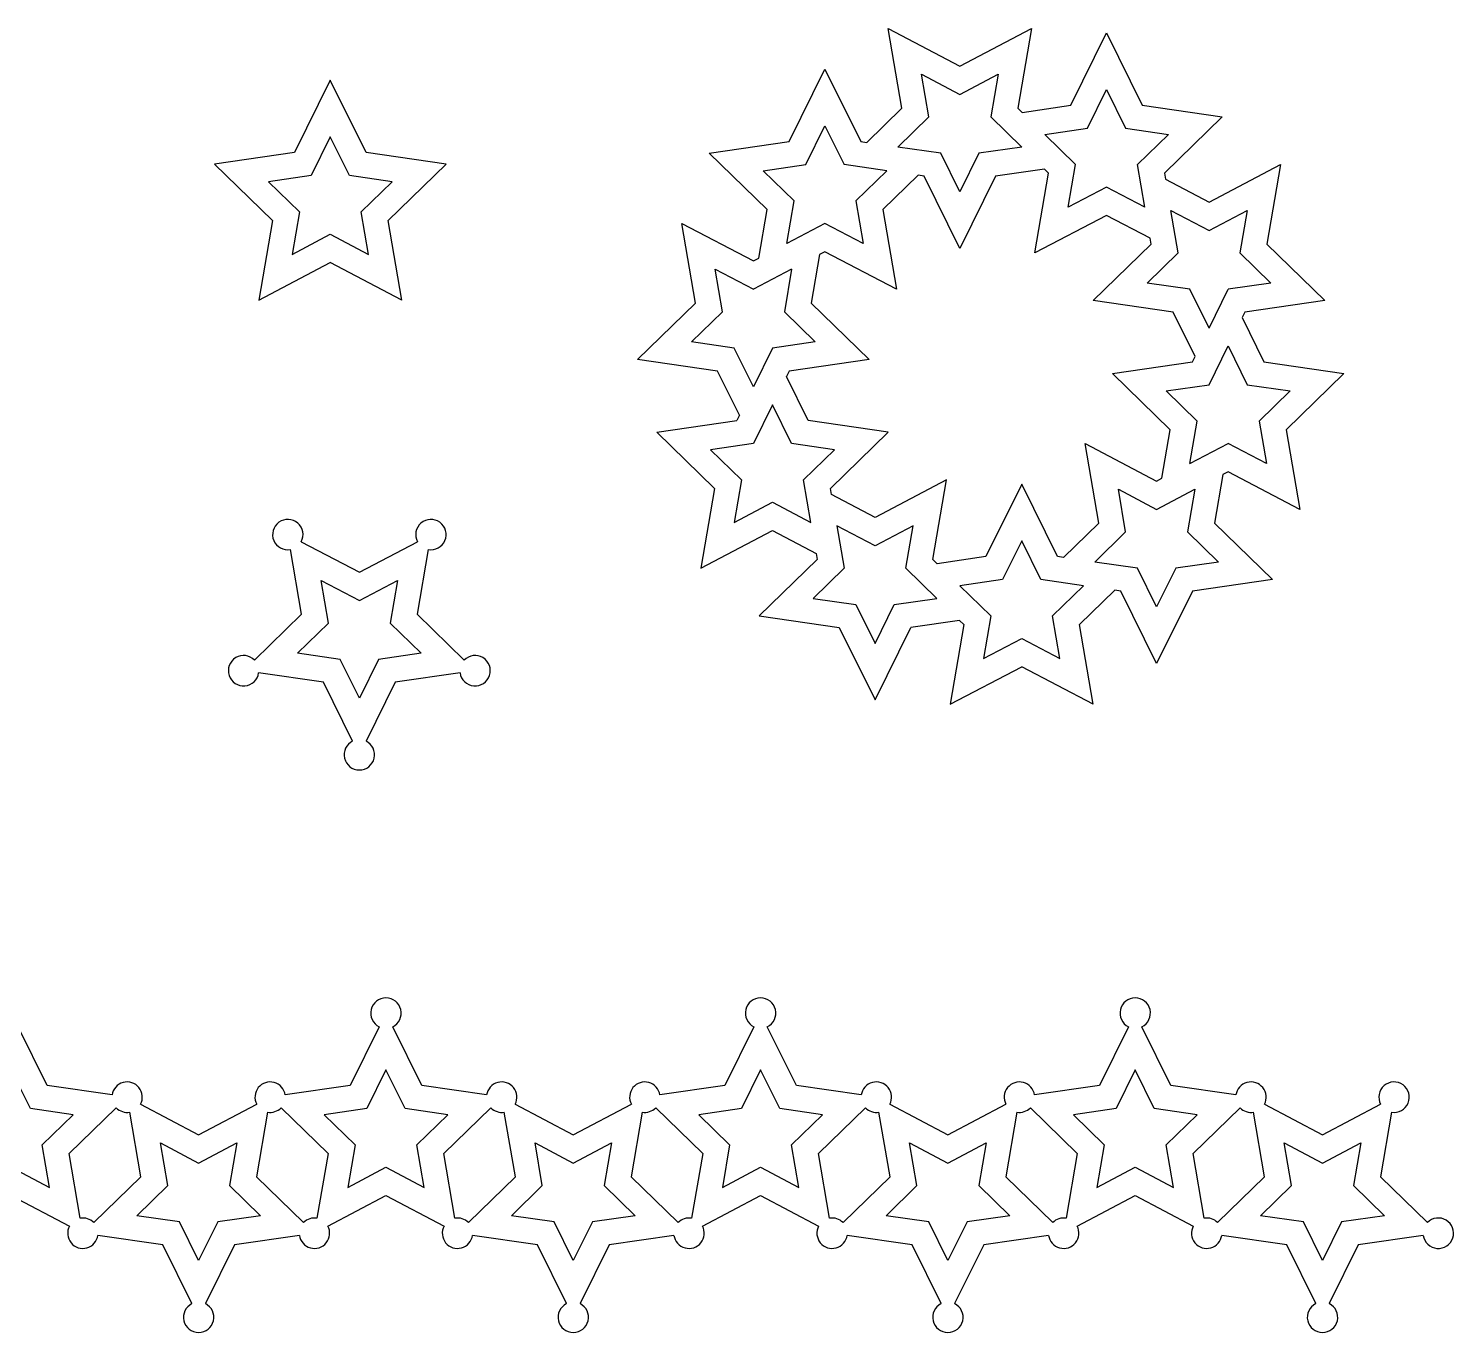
# Model space of a CAD drawing. Extents: x 8 to 222, y 260 to 353.
# Drawn here: x 128.8 to 222.4, y 260 to 345.7 of the extents above; entities that cross this region are included whole.
import ezdxf

# ---------------------------------------------------------------- set-up
doc = ezdxf.new("R2010")
doc.units = 0
doc.layers.get('0').update_dxf_attribs({"linetype": 'CONTINUOUS'})

msp = doc.modelspace()

# ---------------------------------------------------------------- linework, layer by layer
for p, q in [((185.29176, 345.742541), (189.994042, 343.270405)), ((186.189816, 340.506473), (185.29176, 345.742541)), ((189.994042, 343.270405), (194.696324, 345.742541)), ((194.696324, 345.742541), (193.798268, 340.506473)), ((197.284583, 340.694973), (199.635724, 345.458905)), ((199.635724, 345.458905), (201.986865, 340.694973)), ((178.777843, 338.304768), (181.128984, 343.0687)), ((181.128984, 343.0687), (183.480125, 338.304768)), ((148.618985, 342.349397), (146.267844, 337.585465)), ((150.970126, 337.585465), (148.618985, 342.349397)), ((187.960812, 339.931041), (187.480831, 342.729542)), ((187.480831, 342.729542), (189.994042, 341.408269)), ((189.994042, 341.408269), (192.507252, 342.729542)), ((192.507252, 342.729542), (192.027272, 339.931041)), ((198.379119, 339.188474), (199.635724, 341.734634)), ((199.635724, 341.734634), (200.892329, 339.188474)), ((183.872593, 338.247739), (186.189816, 340.506473)), ((194.08226, 340.229649), (193.798268, 340.506473)), ((194.08226, 340.229649), (197.284583, 340.694973)), ((201.986865, 340.694973), (207.244176, 339.931041)), ((179.872379, 336.798269), (181.128984, 339.344429)), ((181.128984, 339.344429), (182.38559, 336.798269)), ((185.927582, 337.949132), (187.960812, 339.931041)), ((194.060502, 337.949132), (192.027272, 339.931041)), ((195.569264, 338.780178), (198.379119, 339.188474)), ((200.892329, 339.188474), (203.702184, 338.780178)), ((207.244176, 339.931041), (203.43995, 336.222837)), ((148.618985, 338.625126), (147.36238, 336.078966)), ((149.87559, 336.078966), (148.618985, 338.625126)), ((173.520532, 337.540836), (178.777843, 338.304768)), ((183.480125, 338.304768), (183.872593, 338.247739)), ((197.602494, 336.798269), (195.569264, 338.780178)), ((203.702184, 338.780178), (201.668954, 336.798269)), ((146.267844, 337.585465), (141.010533, 336.821533)), ((156.227437, 336.821533), (150.970126, 337.585465)), ((177.324758, 333.832632), (173.520532, 337.540836)), ((188.737437, 337.540836), (185.927582, 337.949132)), ((189.994042, 334.994676), (188.737437, 337.540836)), ((191.250647, 337.540836), (189.994042, 334.994676)), ((194.060502, 337.949132), (191.250647, 337.540836)), ((141.010533, 336.821533), (144.814759, 333.113329)), ((152.423211, 333.113329), (156.227437, 336.821533)), ((177.062524, 336.389973), (179.872379, 336.798269)), ((179.095754, 334.408064), (177.062524, 336.389973)), ((185.195444, 336.389973), (182.38559, 336.798269)), ((185.195444, 336.389973), (183.162214, 334.408064)), ((195.547505, 336.499662), (192.345183, 336.034337)), ((194.933442, 330.986769), (195.831498, 336.222837)), ((195.831498, 336.222837), (195.547505, 336.499662)), ((197.122513, 333.999768), (197.602494, 336.798269)), ((202.148934, 333.999768), (201.668954, 336.798269)), ((203.43995, 336.222837), (203.506991, 335.831955)), ((206.371236, 334.326133), (211.073518, 336.798269)), ((211.073518, 336.798269), (210.175462, 331.562201)), ((147.36238, 336.078966), (144.552525, 335.67067)), ((144.552525, 335.67067), (146.585755, 333.688761)), ((152.685445, 335.67067), (149.87559, 336.078966)), ((150.652215, 333.688761), (152.685445, 335.67067)), ((187.250433, 336.091366), (184.93321, 333.832632)), ((187.642901, 336.034337), (187.250433, 336.091366)), ((189.994042, 331.270405), (187.642901, 336.034337)), ((192.345183, 336.034337), (189.994042, 331.270405)), ((199.635724, 335.321041), (197.122513, 333.999768)), ((202.148934, 333.999768), (199.635724, 335.321041)), ((203.506991, 335.831955), (206.371236, 334.326133)), ((178.615774, 331.609563), (179.095754, 334.408064)), ((183.162214, 334.408064), (183.642195, 331.609563)), ((146.585755, 333.688761), (146.105774, 330.89026)), ((151.132195, 330.89026), (150.652215, 333.688761)), ((176.777736, 330.643249), (177.324758, 333.832632)), ((184.93321, 333.832632), (185.831266, 328.596564)), ((199.635724, 333.458905), (194.933442, 330.986769)), ((202.499968, 331.953083), (199.635724, 333.458905)), ((204.338006, 330.986769), (203.858025, 333.78527)), ((203.858025, 333.78527), (206.371236, 332.463997)), ((206.371236, 332.463997), (208.884446, 333.78527)), ((208.884446, 333.78527), (208.404466, 330.986769)), ((144.814759, 333.113329), (143.916703, 327.877261)), ((153.321267, 327.877261), (152.423211, 333.113329)), ((172.622476, 327.694768), (171.72442, 332.930836)), ((171.72442, 332.930836), (176.426702, 330.4587)), ((181.128984, 332.930836), (178.615774, 331.609563)), ((183.642195, 331.609563), (181.128984, 332.930836)), ((146.105774, 330.89026), (148.618985, 332.211533)), ((148.618985, 332.211533), (151.132195, 330.89026)), ((198.762784, 327.853997), (202.56701, 331.562201)), ((202.56701, 331.562201), (202.499968, 331.953083)), ((210.175462, 331.562201), (213.979688, 327.853997)), ((176.426702, 330.4587), (176.777736, 330.643249)), ((180.77795, 330.884151), (180.230928, 327.694768)), ((181.128984, 331.0687), (180.77795, 330.884151)), ((185.831266, 328.596564), (181.128984, 331.0687)), ((202.304776, 329.00486), (204.338006, 330.986769)), ((208.404466, 330.986769), (210.437696, 329.00486)), ((143.916703, 327.877261), (148.618985, 330.349397)), ((153.321267, 327.877261), (148.618985, 330.349397)), ((173.913492, 329.917837), (176.426702, 328.596564)), ((174.393472, 327.119336), (173.913492, 329.917837)), ((178.939913, 329.917837), (176.426702, 328.596564)), ((178.939913, 329.917837), (178.459932, 327.119336)), ((205.114631, 328.596564), (202.304776, 329.00486)), ((210.437696, 329.00486), (207.627841, 328.596564)), ((204.020095, 327.090065), (198.762784, 327.853997)), ((206.371236, 326.050404), (205.114631, 328.596564)), ((206.371236, 326.050404), (207.627841, 328.596564)), ((213.979688, 327.853997), (208.722377, 327.090065)), ((168.81825, 323.986564), (172.622476, 327.694768)), ((172.360242, 325.137427), (174.393472, 327.119336)), ((178.459932, 327.119336), (180.493162, 325.137427)), ((180.230928, 327.694768), (184.035155, 323.986564)), ((205.452217, 324.188268), (204.020095, 327.090065)), ((208.722377, 327.090065), (208.54686, 326.734429)), ((208.54686, 326.734429), (209.978982, 323.832632)), ((175.170097, 324.729131), (172.360242, 325.137427)), ((180.493162, 325.137427), (177.683308, 324.729131)), ((176.426702, 322.182971), (175.170097, 324.729131)), ((177.683308, 324.729131), (176.426702, 322.182971)), ((205.2767, 323.832632), (205.452217, 324.188268)), ((206.371236, 322.326133), (207.627841, 324.872293)), ((207.627841, 324.872293), (208.884446, 322.326133)), ((174.075561, 323.222632), (168.81825, 323.986564)), ((175.507684, 320.320835), (174.075561, 323.222632)), ((178.777843, 323.222632), (178.602326, 322.866995)), ((184.035155, 323.986564), (178.777843, 323.222632)), ((200.019389, 323.0687), (205.2767, 323.832632)), ((209.978982, 323.832632), (215.236293, 323.0687)), ((180.034449, 319.965199), (178.602326, 322.866995)), ((203.823615, 319.360496), (200.019389, 323.0687)), ((203.561381, 321.917837), (206.371236, 322.326133)), ((208.884446, 322.326133), (211.694301, 321.917837)), ((215.236293, 323.0687), (211.432067, 319.360496)), ((205.594611, 319.935928), (203.561381, 321.917837)), ((211.694301, 321.917837), (209.661071, 319.935928)), ((175.507684, 320.320835), (175.332167, 319.965199)), ((177.683308, 321.00486), (176.426702, 318.4587)), ((178.939913, 318.4587), (177.683308, 321.00486)), ((170.074856, 319.201267), (175.332167, 319.965199)), ((185.29176, 319.201267), (180.034449, 319.965199)), ((205.114631, 317.137427), (205.594611, 319.935928)), ((209.661071, 319.935928), (210.141052, 317.137427)), ((170.074856, 319.201267), (173.879082, 315.493063)), ((176.426702, 318.4587), (173.616848, 318.050404)), ((181.749768, 318.050404), (178.939913, 318.4587)), ((181.487534, 315.493063), (185.29176, 319.201267)), ((199.121333, 313.222632), (198.223277, 318.4587)), ((198.223277, 318.4587), (202.925559, 315.986564)), ((203.276593, 316.171113), (203.823615, 319.360496)), ((205.114631, 317.137427), (207.627841, 318.4587)), ((210.141052, 317.137427), (207.627841, 318.4587)), ((211.432067, 319.360496), (212.330123, 314.124428)), ((173.616848, 318.050404), (175.650078, 316.068495)), ((179.716538, 316.068495), (181.749768, 318.050404)), ((207.627841, 316.596564), (207.276807, 316.412015)), ((212.330123, 314.124428), (207.627841, 316.596564)), ((175.650078, 316.068495), (175.170097, 313.269994)), ((180.196518, 313.269994), (179.716538, 316.068495)), ((189.121102, 316.068495), (184.41882, 313.596359)), ((188.223046, 310.832427), (189.121102, 316.068495)), ((194.060502, 315.784859), (191.709361, 311.020927)), ((196.411643, 311.020927), (194.060502, 315.784859)), ((202.925559, 315.986564), (203.276593, 316.171113)), ((207.276807, 316.412015), (206.729785, 313.222632)), ((173.879082, 315.493063), (172.981026, 310.256995)), ((181.554575, 315.102181), (181.487534, 315.493063)), ((184.41882, 313.596359), (181.554575, 315.102181)), ((200.412349, 315.445701), (202.925559, 314.124428)), ((200.892329, 312.6472), (200.412349, 315.445701)), ((202.925559, 314.124428), (205.43877, 315.445701)), ((205.43877, 315.445701), (204.958789, 312.6472)), ((175.170097, 313.269994), (177.683308, 314.591266)), ((177.683308, 314.591266), (180.196518, 313.269994)), ((181.905609, 313.055496), (182.38559, 310.256995)), ((184.41882, 311.734223), (181.905609, 313.055496)), ((186.93203, 313.055496), (184.41882, 311.734223)), ((186.45205, 310.256995), (186.93203, 313.055496)), ((196.804111, 310.963898), (199.121333, 313.222632)), ((206.729785, 313.222632), (210.534011, 309.514428)), ((146.710398, 312.00252), (150.527549, 309.995725)), ((150.527549, 309.995725), (154.344699, 312.00252)), ((172.981026, 310.256995), (177.683308, 312.729131)), ((177.683308, 312.729131), (180.547552, 311.223309)), ((194.060502, 312.060588), (192.803897, 309.514428)), ((195.317107, 309.514428), (194.060502, 312.060588)), ((198.859099, 310.665291), (200.892329, 312.6472)), ((204.958789, 312.6472), (206.992019, 310.665291)), ((146.723322, 307.231793), (145.994312, 311.482252)), ((155.060785, 311.482252), (154.331775, 307.231793)), ((180.547552, 311.223309), (180.614594, 310.832427)), ((191.709361, 311.020927), (188.507038, 310.555602)), ((196.804111, 310.963898), (196.411643, 311.020927)), ((180.614594, 310.832427), (176.810368, 307.124223)), ((182.38559, 310.256995), (180.35236, 308.275086)), ((188.48528, 308.275086), (186.45205, 310.256995)), ((188.507038, 310.555602), (188.223046, 310.832427)), ((201.668954, 310.256995), (198.859099, 310.665291)), ((202.925559, 307.710835), (201.668954, 310.256995)), ((204.182164, 310.256995), (202.925559, 307.710835)), ((206.992019, 310.665291), (204.182164, 310.256995)), ((148.014338, 309.454862), (150.527549, 308.133589)), ((148.494319, 306.656361), (148.014338, 309.454862)), ((150.527549, 308.133589), (153.040759, 309.454862)), ((153.040759, 309.454862), (152.560779, 306.656361)), ((192.803897, 309.514428), (189.994042, 309.106132)), ((189.994042, 309.106132), (192.027272, 307.124223)), ((198.126962, 309.106132), (195.317107, 309.514428)), ((196.093732, 307.124223), (198.126962, 309.106132)), ((210.534011, 309.514428), (205.2767, 308.750496)), ((180.35236, 308.275086), (183.162214, 307.86679)), ((185.675425, 307.86679), (188.48528, 308.275086)), ((197.864728, 306.548791), (200.18195, 308.807525)), ((200.574418, 308.750496), (200.18195, 308.807525)), ((202.925559, 303.986564), (200.574418, 308.750496)), ((205.2767, 308.750496), (202.925559, 303.986564)), ((143.635183, 304.221601), (146.723322, 307.231793)), ((154.331775, 307.231793), (157.419914, 304.221601)), ((183.162214, 307.86679), (184.41882, 305.32063)), ((184.41882, 305.32063), (185.675425, 307.86679)), ((146.461089, 304.674452), (148.494319, 306.656361)), ((152.560779, 306.656361), (154.594008, 304.674452)), ((176.810368, 307.124223), (182.067679, 306.360291)), ((182.067679, 306.360291), (184.41882, 301.596359)), ((184.41882, 301.596359), (186.769961, 306.360291)), ((189.972283, 306.825615), (186.769961, 306.360291)), ((190.256276, 306.548791), (189.35822, 301.312723)), ((189.972283, 306.825615), (190.256276, 306.548791)), ((192.027272, 307.124223), (191.547291, 304.325722)), ((196.573712, 304.325722), (196.093732, 307.124223)), ((198.762784, 301.312723), (197.864728, 306.548791)), ((191.547291, 304.325722), (194.060502, 305.646995)), ((194.060502, 305.646995), (196.573712, 304.325722)), ((149.270943, 304.266156), (146.461089, 304.674452)), ((154.594008, 304.674452), (151.784154, 304.266156)), ((150.527549, 301.719996), (149.270943, 304.266156)), ((151.784154, 304.266156), (150.527549, 301.719996)), ((189.35822, 301.312723), (194.060502, 303.784859)), ((198.762784, 301.312723), (194.060502, 303.784859)), ((148.176408, 302.759657), (143.908703, 303.379791)), ((150.084983, 298.892461), (148.176408, 302.759657)), ((152.87869, 302.759657), (150.970114, 298.892461)), ((157.146394, 303.379791), (152.87869, 302.759657)), ((130.006232, 276.249039), (128.097656, 280.116235)), ((151.833993, 280.116235), (149.925418, 276.249039)), ((154.6277, 276.249039), (152.719125, 280.116235)), ((176.455462, 280.116235), (174.546886, 276.249039)), ((179.249168, 276.249039), (177.340593, 280.116235)), ((201.07693, 280.116235), (199.168355, 276.249039)), ((203.870637, 276.249039), (201.962061, 280.116235)), ((128.911696, 274.74254), (127.655091, 277.2887)), ((152.276559, 277.2887), (151.019954, 274.74254)), ((153.533164, 274.74254), (152.276559, 277.2887)), ((176.898027, 277.2887), (175.641422, 274.74254)), ((178.154633, 274.74254), (176.898027, 277.2887)), ((201.519496, 277.2887), (200.26289, 274.74254)), ((202.776101, 274.74254), (201.519496, 277.2887)), ((134.273936, 275.628905), (130.006232, 276.249039)), ((149.925418, 276.249039), (145.657714, 275.628905)), ((158.895404, 275.628905), (154.6277, 276.249039)), ((174.546886, 276.249039), (170.279182, 275.628905)), ((183.516872, 275.628905), (179.249168, 276.249039)), ((199.168355, 276.249039), (194.900651, 275.628905)), ((208.138341, 275.628905), (203.870637, 276.249039)), ((131.721551, 274.334244), (128.911696, 274.74254)), ((131.459317, 271.776903), (134.547457, 274.787095)), ((136.161599, 270.249039), (135.432588, 274.499499)), ((136.148674, 275.019766), (139.965825, 273.012971)), ((139.965825, 273.012971), (143.782976, 275.019766)), ((144.499062, 274.499499), (143.770051, 270.249039)), ((145.384193, 274.787095), (148.472333, 271.776903)), ((151.019954, 274.74254), (148.210099, 274.334244)), ((156.343019, 274.334244), (153.533164, 274.74254)), ((156.080785, 271.776903), (159.168925, 274.787095)), ((160.783067, 270.249039), (160.054056, 274.499499)), ((160.770143, 275.019766), (164.587293, 273.012971)), ((164.587293, 273.012971), (168.404444, 275.019766)), ((169.12053, 274.499499), (168.391519, 270.249039)), ((170.005662, 274.787095), (173.093801, 271.776903)), ((175.641422, 274.74254), (172.831567, 274.334244)), ((180.964487, 274.334244), (178.154633, 274.74254)), ((180.702253, 271.776903), (183.790393, 274.787095)), ((185.404535, 270.249039), (184.675525, 274.499499)), ((185.391611, 275.019766), (189.208762, 273.012971)), ((189.208762, 273.012971), (193.025912, 275.019766)), ((193.741998, 274.499499), (193.012988, 270.249039)), ((194.62713, 274.787095), (197.71527, 271.776903)), ((200.26289, 274.74254), (197.453036, 274.334244)), ((205.585956, 274.334244), (202.776101, 274.74254)), ((205.323722, 271.776903), (208.411861, 274.787095)), ((210.026004, 270.249039), (209.296993, 274.499499)), ((210.013079, 275.019766), (213.83023, 273.012971)), ((213.83023, 273.012971), (217.64738, 275.019766)), ((218.363467, 274.499499), (217.634456, 270.249039)), ((129.688321, 272.352334), (131.721551, 274.334244)), ((148.210099, 274.334244), (150.243329, 272.352334)), ((154.309789, 272.352334), (156.343019, 274.334244)), ((172.831567, 274.334244), (174.864797, 272.352334)), ((178.931257, 272.352334), (180.964487, 274.334244)), ((197.453036, 274.334244), (199.486266, 272.352334)), ((203.552726, 272.352334), (205.585956, 274.334244)), ((130.168301, 269.553833), (129.688321, 272.352334)), ((132.188328, 267.526443), (131.459317, 271.776903)), ((137.932595, 269.673607), (137.452614, 272.472108)), ((137.452614, 272.472108), (139.965825, 271.150835)), ((139.965825, 271.150835), (142.479035, 272.472108)), ((142.479035, 272.472108), (141.999055, 269.673607)), ((148.472333, 271.776903), (147.743322, 267.526443)), ((150.243329, 272.352334), (149.763349, 269.553833)), ((154.78977, 269.553833), (154.309789, 272.352334)), ((156.809796, 267.526443), (156.080785, 271.776903)), ((162.554063, 269.673607), (162.074083, 272.472108)), ((162.074083, 272.472108), (164.587293, 271.150835)), ((164.587293, 271.150835), (167.100504, 272.472108)), ((167.100504, 272.472108), (166.620523, 269.673607)), ((173.093801, 271.776903), (172.36479, 267.526443)), ((174.864797, 272.352334), (174.384817, 269.553833)), ((179.411238, 269.553833), (178.931257, 272.352334)), ((181.431264, 267.526443), (180.702253, 271.776903)), ((187.175532, 269.673607), (186.695551, 272.472108)), ((186.695551, 272.472108), (189.208762, 271.150835)), ((189.208762, 271.150835), (191.721972, 272.472108)), ((191.721972, 272.472108), (191.241991, 269.673607)), ((197.71527, 271.776903), (196.986259, 267.526443)), ((199.486266, 272.352334), (199.006285, 269.553833)), ((204.032706, 269.553833), (203.552726, 272.352334)), ((206.052733, 267.526443), (205.323722, 271.776903)), ((211.797, 269.673607), (211.317019, 272.472108)), ((211.317019, 272.472108), (213.83023, 271.150835)), ((213.83023, 271.150835), (216.34344, 272.472108)), ((216.34344, 272.472108), (215.86346, 269.673607)), ((127.655091, 270.875106), (130.168301, 269.553833)), ((149.763349, 269.553833), (152.276559, 270.875106)), ((152.276559, 270.875106), (154.78977, 269.553833)), ((174.384817, 269.553833), (176.898027, 270.875106)), ((176.898027, 270.875106), (179.411238, 269.553833)), ((199.006285, 269.553833), (201.519496, 270.875106)), ((201.519496, 270.875106), (204.032706, 269.553833)), ((133.073459, 267.238847), (136.161599, 270.249039)), ((143.770051, 270.249039), (146.858191, 267.238847)), ((157.694927, 267.238847), (160.783067, 270.249039)), ((168.391519, 270.249039), (171.479659, 267.238847)), ((182.316396, 267.238847), (185.404535, 270.249039)), ((193.012988, 270.249039), (196.101127, 267.238847)), ((206.937864, 267.238847), (210.026004, 270.249039)), ((217.634456, 270.249039), (220.722596, 267.238847)), ((127.655091, 269.012971), (131.472241, 267.006176)), ((135.899365, 267.691698), (137.932595, 269.673607)), ((141.999055, 269.673607), (144.032285, 267.691698)), ((148.459408, 267.006176), (152.276559, 269.012971)), ((152.276559, 269.012971), (156.09371, 267.006176)), ((160.520833, 267.691698), (162.554063, 269.673607)), ((166.620523, 269.673607), (168.653753, 267.691698)), ((173.080877, 267.006176), (176.898027, 269.012971)), ((176.898027, 269.012971), (180.715178, 267.006176)), ((185.142302, 267.691698), (187.175532, 269.673607)), ((191.241991, 269.673607), (193.275221, 267.691698)), ((197.702345, 267.006176), (201.519496, 269.012971)), ((201.519496, 269.012971), (205.336646, 267.006176)), ((209.76377, 267.691698), (211.797, 269.673607)), ((215.86346, 269.673607), (217.89669, 267.691698)), ((138.70922, 267.283402), (135.899365, 267.691698)), ((139.965825, 264.737242), (138.70922, 267.283402)), ((141.22243, 267.283402), (139.965825, 264.737242)), ((144.032285, 267.691698), (141.22243, 267.283402)), ((163.330688, 267.283402), (160.520833, 267.691698)), ((164.587293, 264.737242), (163.330688, 267.283402)), ((165.843898, 267.283402), (164.587293, 264.737242)), ((168.653753, 267.691698), (165.843898, 267.283402)), ((187.952156, 267.283402), (185.142302, 267.691698)), ((189.208762, 264.737242), (187.952156, 267.283402)), ((190.465367, 267.283402), (189.208762, 264.737242)), ((193.275221, 267.691698), (190.465367, 267.283402)), ((212.573625, 267.283402), (209.76377, 267.691698)), ((213.83023, 264.737242), (212.573625, 267.283402)), ((215.086835, 267.283402), (213.83023, 264.737242)), ((217.89669, 267.691698), (215.086835, 267.283402)), ((137.614684, 265.776903), (133.34698, 266.397037)), ((146.58467, 266.397037), (142.316966, 265.776903)), ((162.236152, 265.776903), (157.968448, 266.397037)), ((171.206138, 266.397037), (166.938434, 265.776903)), ((186.857621, 265.776903), (182.589916, 266.397037)), ((195.827607, 266.397037), (191.559903, 265.776903)), ((211.479089, 265.776903), (207.211385, 266.397037)), ((220.449075, 266.397037), (216.181371, 265.776903)), ((139.523259, 261.909707), (137.614684, 265.776903)), ((142.316966, 265.776903), (140.408391, 261.909707)), ((164.144728, 261.909707), (162.236152, 265.776903)), ((166.938434, 265.776903), (165.029859, 261.909707)), ((188.766196, 261.909707), (186.857621, 265.776903)), ((191.559903, 265.776903), (189.651327, 261.909707)), ((213.387664, 261.909707), (211.479089, 265.776903)), ((216.181371, 265.776903), (214.272796, 261.909707))]:
    msp.add_line(p, q)
for centre, start, end in [((145.825267, 312.467861), 332.267699, 279.732301), ((155.229831, 312.467861), 260.267699, 207.732301), ((142.919096, 303.523589), 44.267699, 351.732301), ((158.136001, 303.523589), 188.267699, 135.732301), ((150.527549, 297.995725), 116.267699, 63.732301), ((152.276559, 281.012971), 296.267699, 243.732301), ((176.898027, 281.012971), 296.267699, 243.732301), ((201.519496, 281.012971), 296.267699, 243.732301), ((135.263543, 275.485107), 332.267699, 171.732301), ((144.668107, 275.485107), 8.267699, 207.732301), ((159.885011, 275.485107), 332.267699, 171.732301), ((169.289575, 275.485107), 8.267699, 207.732301), ((184.506479, 275.485107), 332.267699, 171.732301), ((193.911044, 275.485107), 8.267699, 207.732301), ((209.127948, 275.485107), 332.267699, 171.732301), ((218.532512, 275.485107), 260.267699, 207.732301), ((135.263543, 275.485107), 224.267699, 279.732301), ((144.668107, 275.485107), 260.267699, 315.732301), ((159.885011, 275.485107), 224.267699, 279.732301), ((169.289575, 275.485107), 260.267699, 315.732301), ((184.506479, 275.485107), 224.267699, 279.732301), ((193.911044, 275.485107), 260.267699, 315.732301), ((209.127948, 275.485107), 224.267699, 279.732301), ((132.357373, 266.540835), 152.267699, 351.732301), ((132.357373, 266.540835), 44.267699, 99.732301), ((147.574277, 266.540835), 188.267699, 27.732301), ((147.574277, 266.540835), 80.267699, 135.732301), ((156.978841, 266.540835), 152.267699, 351.732301), ((156.978841, 266.540835), 44.267699, 99.732301), ((172.195745, 266.540835), 188.267699, 27.732301), ((172.195745, 266.540835), 80.267699, 135.732301), ((181.600309, 266.540835), 152.267699, 351.732301), ((181.600309, 266.540835), 44.267699, 99.732301), ((196.817214, 266.540835), 188.267699, 27.732301), ((196.817214, 266.540835), 80.267699, 135.732301), ((206.221778, 266.540835), 152.267699, 351.732301), ((206.221778, 266.540835), 44.267699, 99.732301), ((221.438682, 266.540835), 188.267699, 135.732301), ((139.965825, 261.012971), 116.267699, 63.732301), ((164.587293, 261.012971), 116.267699, 63.732301), ((189.208762, 261.012971), 116.267699, 63.732301), ((213.83023, 261.012971), 116.267699, 63.732301)]:
    msp.add_arc(centre, 1, start, end)

doc.saveas('drawing.dxf')
